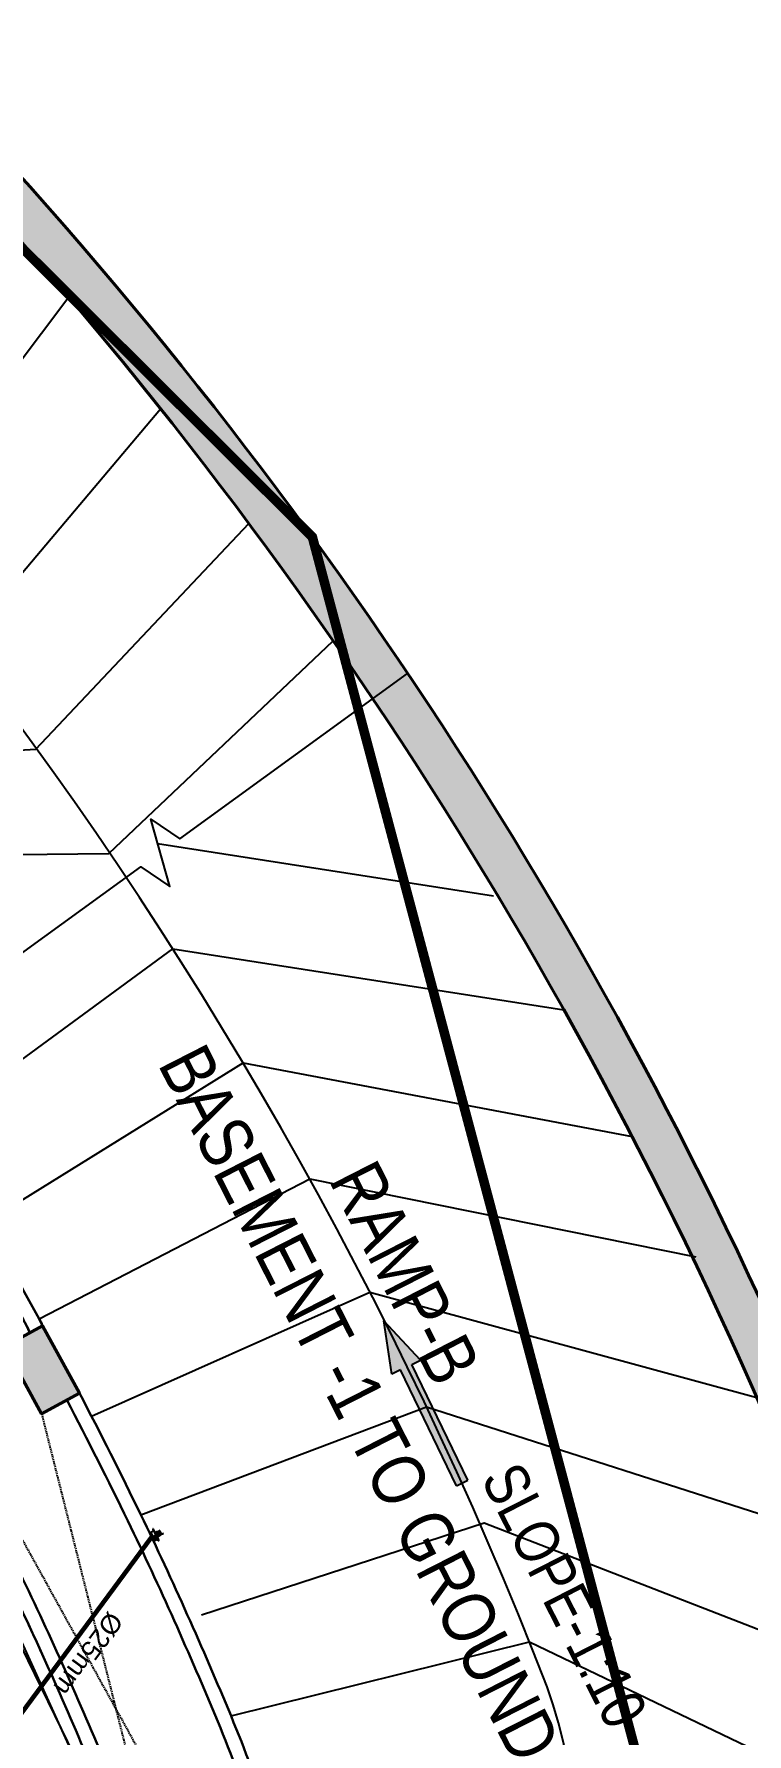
# Model space of a CAD drawing. Header units: inches. Extents: x 257070 to 799932, y -17980 to 269260.
# Drawn here: x 384402 to 391842, y 180263 to 197985 of the extents above; entities that cross this region are included whole.
import ezdxf

# ---------------------------------------------------------------- set-up
doc = ezdxf.new("R2010")
doc.units = ezdxf.units.IN
doc.header["$MEASUREMENT"] = 0
for name, pattern in [('DASHED2', [0.375, 0.25, -0.125]), ('HIDDEN', [0.375, 0.25, -0.125]), ('S_Boundary and Setback_AP$0$PHANTOM2', [1.25, 0.625, -0.125, 0.125, -0.125, 0.125, -0.125])]:
    doc.linetypes.add(name, pattern=pattern)
for name, color, linetype in [('0-AES-F-SPRINKLER', 10, 'Continuous'), ("0_AES_DUCT MARKING'", 53, 'Continuous'), ('DSP_COLUMN HATCH', 8, 'Continuous'), ('DSP_MISCELANEOUS', 252, 'Continuous'), ('DSP_R.C.C.', 1, 'Continuous'), ('DSP_RAMP', 252, 'Continuous'), ('DSP_TEXT', 6, 'Continuous'), ('S_Boundary and Setback_AP$0$A-_SITEBNDY_A-_-', 4, 'S_Boundary and Setback_AP$0$PHANTOM2')]:
    doc.layers.add(name, color=color, linetype=linetype)
for name, color, linetype, lineweight in [('0-AES-F-SPRINKLER PIPE', 10, 'Continuous', 15), ('E--CONCRETE-4', 4, 'Continuous', 40), ('E--CONCRETE-SHADE', 253, 'Continuous', 20), ('F--BRICKWALL-3', 252, 'Continuous', 30)]:
    doc.layers.add(name, color=color, linetype=linetype, lineweight=lineweight)
doc.styles.get("Standard").update_dxf_attribs({"font": 'arial.ttf'})
doc.styles.add('Text style 250', font='ARIALN.TTF', dxfattribs={"height": 500})

# ---------------------------------------------------------------- blocks, each defined once
blk = doc.blocks.new('basement1_AP$0$AR-DIR-A')
h = blk.add_hatch()
h.set_pattern_fill('ANSI31', color=8)
h.paths.add_polyline_path([(158, -458), (26, -458), (26, -1800), (-74, -1800), (92, -2335), (258, -1800), (158, -1800)])
at = {"layer": 'DSP_MISCELANEOUS', "color": 8}
for p, q in [((158, -458), (26, -458)), ((26, -458), (26, -1800)), ((158, -458), (158, -1800)), ((26, -1800), (-74, -1800)), ((-74, -1800), (92, -2335)), ((258, -1800), (92, -2335)), ((158, -1800), (258, -1800))]:
    blk.add_line(p, q, dxfattribs=at)
blk = doc.blocks.new('A$C7CDC6FDD')
at = {"layer": '0-AES-F-SPRINKLER'}
h = blk.add_hatch(dxfattribs=at)
h.set_pattern_fill('ANSI31', color=6, scale=0.196883, angle=-215.4881, style=0)
h.set_pattern_definition([(99.5118863, (172914.605, -53736.024), (1.480251699, 0.248024878), [])])
edge = h.paths.add_edge_path()
edge.add_line((54, 0), (47, -8))
edge.add_line((47, -8), (49, -10))
edge.add_line((49, -10), (55, -1))
edge.add_ellipse((52, 1), major_axis=(3.65, 0.61), ratio=1, start_angle=315, end_angle=405)
edge.add_line((54, 4), (41, 14))
edge.add_ellipse((39, 11), major_axis=(3.65, 0.61), ratio=1, start_angle=45, end_angle=135)
edge.add_line((36, 13), (33, 9))
edge.add_ellipse((32, 9), major_axis=(1.42, 0.24), ratio=1, start_angle=225, end_angle=315, ccw=False)
edge.add_line((31, 8), (31, 9))
edge.add_line((31, 9), (29, 7))
edge.add_line((29, 7), (30, 7))
edge.add_ellipse((32, 9), major_axis=(-0.56, 3.32), ratio=1, start_angle=135, end_angle=225)
edge.add_line((35, 7), (38, 12))
edge.add_ellipse((39, 11), major_axis=(-0.29, 1.75), ratio=1, start_angle=-45, end_angle=45, ccw=False)
edge.add_line((40, 12), (53, 3))
edge.add_ellipse((52, 1), major_axis=(-0.29, 1.75), ratio=1, start_angle=225, end_angle=315, ccw=False)
h = blk.add_hatch(dxfattribs=at)
h.set_pattern_fill('ANSI31', color=6, scale=0.196883, angle=-125.4881, style=0)
h.set_pattern_definition([(9.5118863, (172914.605, -53736.024), (0.248024878, -1.480251699), [])])
edge = h.paths.add_edge_path()
edge.add_line((85, 0), (84, 0))
edge.add_line((84, 0), (84, 5))
edge.add_ellipse((83, 5), major_axis=(-0.24, 1.42), ratio=1, start_angle=257, end_angle=315)
edge.add_line((83, 6), (72, 14))
edge.add_ellipse((70, 10), major_axis=(-0.71, 4.26), ratio=1, start_angle=-45, end_angle=45)
edge.add_line((66, 13), (47, -15))
edge.add_line((47, -15), (46, -14))
edge.add_line((46, -14), (65, 13))
edge.add_ellipse((70, 10), major_axis=(-0.93, 5.54), ratio=1, start_angle=-45, end_angle=45, ccw=False)
edge.add_line((73, 15), (84, 7))
edge.add_ellipse((83, 5), major_axis=(-0.45, 2.7), ratio=1, start_angle=257, end_angle=315, ccw=False)
edge.add_line((85, 5), (85, 0))
at = {"layer": '0-AES-F-SPRINKLER', "color": 6}
for p, q in [((-10, 66), (-29, 39)), ((-29, 39), (9, 12)), ((-24, 82), (-28, 80)), ((-28, 80), (-28, 79)), ((-28, 79), (28, 39)), ((32, 44), (-21, 82)), ((-15, 15), (20, -8)), ((-11, 14), (-15, 15)), ((-15, 15), (-13, 12)), ((-13, 12), (-14, 12)), ((-14, 12), (-14, 11)), ((17, -9), (-14, 11)), ((22, -5), (-13, 17)), ((-9, 17), (-13, 17)), ((-13, 17), (-11, 14)), ((16, -7), (-13, 12)), ((-13, 9), (13, -9)), ((24, -2), (-11, 20)), ((-8, 20), (-11, 20)), ((-11, 20), (-9, 17)), ((-11, 14), (18, -5)), ((26, 1), (-9, 23)), ((-6, 23), (-9, 23)), ((-9, 23), (-8, 20)), ((-9, 17), (20, -2)), ((-8, 20), (23, 1)), ((9, 12), (32, 44)), ((9, 13), (25, 4)), ((30, 82), (10, 60)), ((28, 3), (10, 15)), ((11, 16), (27, 6)), ((30, 6), (12, 17)), ((13, 19), (29, 9)), ((14, 57), (30, 79)), ((32, 9), (14, 20)), ((15, 22), (31, 12)), ((16, 23), (34, 12)), ((28, 71), (17, 55)), ((20, 29), (37, 17)), ((24, -2), (23, 1)), ((23, 1), (26, 1)), ((26, 1), (25, 4)), ((25, 4), (28, 3)), ((46, -14), (25, 1)), ((26, 36), (38, 27)), ((49, -10), (27, 6)), ((28, 3), (27, 6)), ((27, 6), (30, 6)), ((28, 71), (33, 78)), ((44, 73), (28, 71)), ((29, 46), (41, 63)), ((30, 6), (29, 9)), ((29, 9), (32, 9)), ((31, 9), (29, 7)), ((29, 7), (30, 7)), ((51, 86), (30, 82)), ((43, 35), (31, 43)), ((32, 9), (31, 12)), ((31, 12), (34, 12)), ((31, 8), (31, 9)), ((32, 20), (38, 27)), ((46, 59), (33, 42)), ((33, 31), (40, 34)), ((34, 12), (33, 13)), ((36, 13), (33, 9)), ((34, 43), (47, 34)), ((34, 2), (41, 12)), ((35, 7), (38, 12)), ((37, 17), (38, 16)), ((38, 16), (65, 54)), ((38, 27), (41, 25)), ((38, 16), (46, 18)), ((39, 95), (39, 97)), ((39, 97), (39, 97)), ((39, 97), (39, 97)), ((39, 97), (39, 97)), ((39, 97), (39, 97)), ((39, 97), (39, 97)), ((39, 97), (39, 97)), ((39, 97), (39, 97)), ((39, 97), (39, 97)), ((39, 97), (39, 97)), ((39, 97), (39, 97)), ((39, 97), (39, 97)), ((39, 97), (39, 97)), ((39, 97), (39, 97)), ((39, 97), (39, 97)), ((39, 97), (40, 97)), ((40, 97), (39, 97)), ((39, 97), (39, 97)), ((39, 97), (39, 97)), ((39, 97), (39, 97)), ((39, 97), (39, 97)), ((39, 97), (39, 97)), ((39, 97), (39, 97)), ((39, 97), (39, 97)), ((39, 97), (39, 97)), ((39, 97), (39, 97)), ((39, 97), (39, 97)), ((39, 97), (39, 97)), ((39, 97), (39, 97)), ((39, 97), (39, 97)), ((39, 97), (39, 97)), ((39, 97), (39, 97)), ((39, 94), (39, 95)), ((39, 95), (39, 95)), ((39, 95), (39, 95)), ((39, 95), (39, 95)), ((39, 95), (39, 95)), ((39, 95), (39, 95)), ((39, 95), (39, 95)), ((39, 95), (39, 95)), ((39, 95), (39, 95)), ((39, 95), (39, 95)), ((40, 94), (39, 94)), ((39, 94), (39, 94)), ((39, 94), (39, 94)), ((39, 94), (39, 94)), ((39, 94), (39, 94)), ((39, 94), (39, 94)), ((39, 94), (39, 94)), ((39, 94), (39, 94)), ((39, 94), (39, 94)), ((39, 94), (39, 94)), ((39, 94), (39, 94)), ((40, 97), (40, 97)), ((40, 97), (40, 97)), ((40, 97), (40, 97)), ((40, 97), (40, 97)), ((40, 97), (40, 97)), ((40, 97), (40, 97)), ((40, 97), (40, 97)), ((40, 97), (40, 97)), ((40, 97), (40, 97)), ((40, 97), (40, 97)), ((40, 97), (41, 97)), ((40, 96), (40, 97)), ((40, 97), (40, 97)), ((41, 96), (40, 96)), ((40, 96), (40, 96)), ((40, 96), (40, 96)), ((40, 96), (40, 96)), ((40, 96), (40, 96)), ((40, 96), (40, 96)), ((40, 96), (40, 96)), ((40, 96), (40, 96)), ((40, 96), (40, 96)), ((40, 96), (40, 96)), ((41, 94), (40, 94)), ((40, 94), (40, 94)), ((40, 94), (40, 94)), ((40, 94), (40, 94)), ((40, 94), (40, 94)), ((40, 94), (40, 94)), ((40, 94), (40, 94)), ((40, 94), (40, 94)), ((40, 94), (40, 94)), ((40, 94), (40, 94)), ((40, 12), (53, 3)), ((41, 97), (41, 97)), ((41, 97), (41, 97)), ((41, 97), (41, 97)), ((41, 97), (46, 96)), ((42, 96), (41, 96)), ((41, 96), (41, 96)), ((41, 96), (41, 96)), ((41, 96), (41, 96)), ((41, 96), (41, 96)), ((41, 96), (41, 96)), ((41, 96), (41, 96)), ((41, 96), (41, 96)), ((41, 96), (41, 96)), ((41, 93), (41, 94)), ((41, 94), (41, 94)), ((41, 94), (41, 94)), ((41, 94), (41, 94)), ((42, 93), (41, 93)), ((41, 93), (41, 93)), ((41, 93), (41, 93)), ((41, 93), (41, 93)), ((41, 93), (41, 93)), ((54, 4), (41, 14)), ((42, 95), (42, 96)), ((42, 96), (42, 96)), ((42, 96), (42, 96)), ((42, 96), (42, 96)), ((42, 96), (42, 96)), ((42, 96), (42, 96)), ((43, 95), (42, 95)), ((42, 95), (42, 95)), ((43, 93), (42, 93)), ((42, 93), (42, 93)), ((42, 93), (42, 93)), ((42, 93), (42, 93)), ((42, 93), (42, 93)), ((42, 93), (42, 93)), ((42, 93), (42, 93)), ((42, 93), (42, 93)), ((42, 28), (58, 49)), ((42, 34), (43, 35)), ((44, 95), (43, 95)), ((43, 95), (43, 95)), ((43, 95), (43, 95)), ((43, 95), (43, 95)), ((43, 95), (43, 95)), ((43, 95), (43, 95)), ((43, 95), (43, 95)), ((43, 95), (43, 95)), ((45, 93), (43, 93)), ((43, 93), (43, 93)), ((43, 93), (43, 93)), ((43, 93), (43, 93)), ((43, 93), (43, 93)), ((43, 93), (43, 93)), ((43, 93), (43, 93)), ((43, 93), (43, 93)), ((48, 94), (44, 95)), ((44, 95), (44, 95)), ((44, 95), (44, 95)), ((44, 90), (45, 92)), ((45, 90), (44, 90)), ((44, 90), (44, 90)), ((44, 90), (44, 90)), ((44, 90), (44, 90)), ((44, 90), (44, 90)), ((44, 90), (44, 90)), ((44, 90), (44, 90)), ((44, 90), (44, 90)), ((44, 90), (44, 90)), ((44, 90), (44, 90)), ((44, 90), (44, 90)), ((44, 90), (44, 90)), ((44, 90), (44, 90)), ((44, 90), (44, 90)), ((44, 90), (44, 90)), ((44, 90), (44, 90)), ((55, 65), (44, 73)), ((46, 72), (44, 70)), ((44, 70), (45, 69)), ((44, -6), (51, 4)), ((45, 92), (45, 93)), ((45, 93), (45, 93)), ((45, 93), (45, 93)), ((45, 93), (45, 93)), ((45, 93), (45, 93)), ((45, 93), (45, 93)), ((45, 93), (45, 93)), ((45, 93), (45, 93)), ((45, 93), (45, 93)), ((45, 93), (45, 93)), ((45, 93), (45, 93)), ((45, 93), (45, 93)), ((45, 93), (45, 93)), ((45, 93), (45, 93)), ((45, 93), (45, 93)), ((45, 93), (45, 93)), ((45, 93), (45, 93)), ((45, 93), (45, 93)), ((45, 93), (50, 93)), ((45, 92), (45, 92)), ((45, 92), (45, 92)), ((45, 92), (45, 92)), ((45, 92), (45, 92)), ((45, 92), (45, 92)), ((45, 92), (45, 92)), ((45, 92), (45, 92)), ((45, 92), (45, 92)), ((45, 92), (45, 92)), ((45, 92), (45, 92)), ((45, 92), (45, 92)), ((45, 92), (45, 92)), ((45, 92), (45, 92)), ((45, 92), (45, 92)), ((45, 92), (45, 92)), ((45, 92), (45, 92)), ((45, 92), (45, 92)), ((45, 92), (45, 92)), ((45, 92), (45, 92)), ((45, 92), (45, 92)), ((49, 90), (45, 92)), ((45, 89), (45, 90)), ((48, 87), (45, 89)), ((45, 89), (45, 89)), ((45, 89), (45, 89)), ((45, 76), (51, 84)), ((49, 68), (45, 71)), ((45, 69), (50, 65)), ((46, 18), (68, 55)), ((46, -14), (65, 13)), ((47, 96), (73, 77)), ((66, 13), (47, -15)), ((54, 0), (47, -8)), ((48, 91), (48, 92)), ((48, 92), (48, 92)), ((48, 92), (48, 92)), ((48, 92), (48, 92)), ((48, 92), (48, 92)), ((48, 92), (48, 92)), ((48, 92), (48, 92)), ((48, 92), (48, 92)), ((48, 92), (48, 92)), ((48, 92), (48, 92)), ((48, 92), (48, 92)), ((48, 92), (48, 92)), ((48, 92), (48, 92)), ((48, 92), (48, 92)), ((48, 92), (48, 92)), ((48, 92), (48, 92)), ((48, 92), (48, 92)), ((48, 92), (48, 92)), ((48, 92), (48, 92)), ((48, 92), (49, 92)), ((48, 91), (48, 91)), ((48, 91), (48, 91)), ((48, 91), (48, 91)), ((48, 91), (48, 91)), ((48, 91), (48, 91)), ((48, 91), (48, 91)), ((52, 89), (48, 91)), ((49, 89), (48, 87)), ((48, 87), (48, 87)), ((49, 92), (51, 92)), ((49, 89), (49, 90)), ((50, 65), (52, 64)), ((59, 87), (51, 88)), ((59, 84), (51, 86)), ((52, 89), (52, 89)), ((52, 64), (53, 66)), ((56, 88), (53, 89)), ((53, 29), (73, 15)), ((58, 49), (55, 65)), ((68, 83), (57, 91)), ((57, 88), (57, 88)), ((57, 67), (61, 73)), ((58, 49), (63, 57)), ((60, 84), (59, 84)), ((61, 86), (61, 86)), ((61, 86), (61, 86)), ((72, 75), (64, 80)), ((65, 77), (67, 79)), ((66, 69), (65, 77)), ((67, 60), (66, 66)), ((66, 59), (71, 65)), ((68, 58), (66, 59)), ((84, 0), (66, 12)), ((67, 78), (69, 80)), ((92, 91), (68, 58)), ((68, 55), (68, 58)), ((73, 77), (72, 75)), ((83, 6), (72, 14)), ((73, 15), (84, 7)), ((74, 70), (90, 92)), ((84, 0), (84, 5)), ((85, 5), (85, 0)), ((90, 92), (92, 91)), ((15, -9), (17, -9)), ((17, -9), (16, -7)), ((16, -7), (20, -8)), ((20, -8), (18, -5)), ((18, -5), (22, -5)), ((22, -5), (20, -2)), ((20, -2), (24, -2)), ((47, -15), (46, -14)), ((47, -8), (49, -10)), ((49, -10), (55, -1)), ((85, 0), (84, 0))]:
    blk.add_line(p, q, dxfattribs=at)
for centre, major_axis, start_param, end_param in [((-22, 80), (2.7, 0.45), 0.785398, 1.797689), ((-11, 11), (-0.48, 2.84), 1.570796, 2.356194), ((32, 9), (-0.56, 3.32), 2.356194, 3.926991), ((32, 9), (1.42, 0.24), 3.926991, 5.497787), ((35, 14), (2.84, 0.48), 0.785398, 3.403392), ((39, 11), (3.65, 0.61), 0.785398, 2.356194), ((40, 29), (-0.47, 2.8), 2.356194, 3.926991), ((39, 11), (-0.29, 1.75), -0.785398, 0.785398), ((41, 32), (2.37, 0.4), 0.803442, 1.867502), ((39, 64), (2.97, 0.5), 5.497794, 6.034125), ((39, 23), (2.8, 0.47), 5.497787, 7.068583), ((45, 64), (-0.63, 3.74), -0.403281, 1.321745), ((47, 74), (2.8, 0.47), 2.356194, 3.926991), ((45, 94), (-0.46, 2.75), -0.560204, -0.324923), ((45, 94), (2.14, 0.36), 0.784914, 1.034983), ((48, 58), (-0.5, 2.97), 0.24906, 0.785391), ((45, 64), (3.74, 0.63), 4.96144, 6.686466), ((48, 92), (2.69, 0.45), 0.787914, 1.247507), ((52, 92), (-0.96, 5.74), 2.377207, 2.798549), ((52, 94), (-0.96, 5.74), 2.374727, 2.798549), ((50, 91), (-0.3, 1.76), -0.775969, -0.160442), ((51, 90), (1.75, 0.29), 0.791774, 1.412986), ((53, 92), (-0.52, 3.1), 2.526084, 2.789089), ((54, 69), (-0.47, 2.8), 2.356194, 3.926991), ((52, 1), (-0.29, 1.75), 3.926991, 5.497787), ((56, 90), (1.52, 0.26), 0.785398, 2.356194), ((52, 1), (3.65, 0.61), 5.497787, 7.068583), ((57, 90), (1.75, 0.29), 4.197625, 4.773282), ((57, 88), (0.542, 0.091), 0.916881, 1.969618), ((59, 83), (-0.64, 3.8), -0.784768, -0.363877), ((58, 82), (1.86, 0.31), 0.785501, 1.132999), ((56, 79), (-0.99, 5.92), 4.155645, 5.497787), ((69, 74), (-1.39, 8.29), 1.014052, 3.151797), ((56, 79), (8.29, 1.39), 0.010205, 0.785398), ((69, 74), (5.92, 0.99), 2.584882, 5.497787), ((61, 59), (-0.48, 2.84), 3.926991, 4.712389), ((56, 79), (-1.39, 8.29), 4.155621, 4.722594), ((65, 74), (-0.47, 2.8), -0.113999, 0.093951), ((70, 10), (-0.93, 5.54), -0.785398, 0.785398), ((70, 10), (-0.71, 4.26), -0.785398, 0.785398), ((67, 82), (-0.26, 1.52), 3.926991, 5.497787), ((69, 74), (8.29, 1.39), 4.722594, 5.497787), ((83, 5), (-0.24, 1.42), 4.485496, 5.497787), ((83, 5), (-0.45, 2.7), 4.485496, 5.497787), ((14, -7), (2.84, 0.48), 3.926991, 4.712389)]:
    blk.add_ellipse(centre, major_axis=major_axis, ratio=1, start_param=start_param, end_param=end_param, dxfattribs=at)
at = {"layer": '0-AES-F-SPRINKLER', "color": 6, "extrusion": (0, 0, -1)}
for centre, major_axis, start_param, end_param in [((36, 77), (2.84, 0.48), 3.926991, 4.712389), ((49, 85), (2.8, 0.47), -0.113999, 0.785398)]:
    blk.add_ellipse(centre, major_axis=major_axis, ratio=1, start_param=start_param, end_param=end_param, dxfattribs=at)

msp = doc.modelspace()

# ---------------------------------------------------------------- hatches: boundary and pattern name
at = {"layer": 'DSP_COLUMN HATCH', "ltscale": 3.5}
h = msp.add_hatch(color=8, dxfattribs=at)
h.paths.add_polyline_path([(365722.2, -53.8), (366489.1, 28236.6), (398382.7, 27372), (398078, 16131.2), (422688.6, 15464), (424374.5, 77657.1), (363312.5, 79312.4, -0.217857), (379658.1, 140443.8, 0.0248652), (381874.1, 143466.9, 0.0677243), (386435.5, 152972.3, 0.0584537), (387935.8, 160119.4, -0.0351298), (388382, 166730.6, -0.0975994), (389786, 170013.7, -0.0225225), (391669.6, 172621.5, 0.2538416), (393169.6, 181983.6, 0.1875484), (370106.1, 207237.2), (370663.7, 210916.7), (290410.6, 215642.7), (285983.7, 161207.5), (285186.3, 161272.3), (282579.6, 129219.4), (284719.3, 124703.3), (284181.7, 118092.8), (281340.4, 113981.8), (280116.2, 98928.1), (280913.6, 98863.3), (273089.7, 2658.2)])
h.paths.add_polyline_path([(281398.6, 99275.3), (280601.2, 99340.2), (281779.2, 113825.1), (284620.4, 117936.2), (285177.6, 124787), (283037.9, 129303.1), (285598.3, 160787.3), (286395.7, 160722.5), (290823.4, 215167.6), (370144.9, 210496.5), (369611.7, 206978.6, -0.189327), (392747.4, 181827.8, -0.2535576), (391315, 172898.6, 0.0224715), (389411.9, 170263.9, 0.0979176), (387938.4, 166808.2, 0.0351034), (387485.7, 160139.2, -0.0583058), (386008, 153113, -0.0677412), (381498.4, 143714.5, -0.0248531), (379309.9, 140729, 0.218943), (362922.8, 78922.8), (423963.9, 77268.1), (422299.6, 15874.7), (398488.7, 16520.2), (398793.4, 27761), (366100.1, 28647.3), (365334.5, 407.7), (273576.7, 3094.1)], flags=16)
at = {"layer": 'E--CONCRETE-SHADE', "ltscale": 3.5}
h = msp.add_hatch(color=8, dxfattribs=at)
h.dxf.hatch_style = 1
h.paths.add_polyline_path([(366171.4, 165624.7), (364971.5, 165639.8), (364956.3, 164439.9), (366156.2, 164424.8)])
h.paths.add_polyline_path([(377499.6, 164281.2), (377514.7, 165481.1), (376314.8, 165496.3), (376299.7, 164296.4)])
h.paths.add_polyline_path([(376179.3, 173571.8), (375802.8, 174711.2), (374663.4, 174334.7), (375039.9, 173195.3)])
h.paths.add_polyline_path([(380643, 175915.7), (380784.1, 175488.4), (381543.8, 175739.4), (381402.6, 176166.7)])
h.paths.add_polyline_path([(386038.1, 177503), (386610.1, 177322), (386851.5, 178084.7), (386279.4, 178265.7)])
h.paths.add_polyline_path([(383027.9, 178941.3), (382789.1, 179322.7), (382111.1, 178898.2), (382349.8, 178516.8)])
h.paths.add_polyline_path([(384482, 183601), (384876.6, 183817.4), (384491.8, 184518.8), (384097.3, 184302.3)])
h.paths.add_polyline_path([(379419.4, 191718.3), (379080.2, 191422.5), (379605.9, 190819.5), (379945.1, 191115.2)])
h.paths.add_polyline_path([(377247.1, 187124.8), (377523, 186769.3), (378155, 187259.8), (377879.1, 187615.3)])
h.paths.add_polyline_path([(365983.5, 187772.5), (365001.5, 188462.3), (364311.7, 187480.4), (365293.6, 186790.6)])

# ---------------------------------------------------------------- linework, layer by layer
at = {"color": 8, "linetype": 'Continuous', "ltscale": 2, "elevation": 0}
msp.add_lwpolyline([(381860.8, 186654.3), (385517.5, 189302.3), (385820.1, 189097.5), (385619.8, 189800.4), (385922.4, 189595.6), (388300.3, 191317.5)], dxfattribs=at)
at = {"layer": '0-AES-F-SPRINKLER', "color": 7, "const_width": 100, "elevation": 0}
msp.add_lwpolyline([(370096.7, 207259.6), (363236.5, 201817), (359449.1, 196200.1), (352039.6, 182374.4), (347553.5, 174504), (344762, 167229.2), (346955.5, 165763.5), (339920, 152557.2), (360337.5, 149227.9), (382659.8, 145585.9), (383066.2, 145437.7), (387520.1, 157203.6), (388372.8, 166752.9), (392381.6, 173694.5), (387307.1, 192740.3), (379435.8, 200574.2), (375023.6, 204438.1)], close=True, dxfattribs=at)
at = {"layer": '0-AES-F-SPRINKLER PIPE', "ltscale": 1000, "elevation": 0}
for points in [[(385640.8, 182307.8), (384166, 180311.6, -0.4142136), (384109.4, 180303.1), (381949.5, 181898.9)], [(385638.4, 182309.6), (384163.6, 180313.4, -0.4142136), (384111.2, 180305.5), (381951.3, 181901.3)], [(385628.4, 182317), (384153.5, 180320.8, -0.4142136), (384118.6, 180315.6), (381958.7, 181911.3)], [(385618.3, 182324.4), (384143.5, 180328.2, -0.4142136), (384126, 180325.6), (381966.2, 181921.4)], [(385615.9, 182326.2), (384141.1, 180330, -0.4142136), (384127.8, 180328), (381968, 181923.8)]]:
    msp.add_lwpolyline(points, format="xyb", dxfattribs=at)
at = {"layer": "0_AES_DUCT MARKING'", "color": 8, "ltscale": 1000, "elevation": 0}
for points in [[(382871.4, 145550.2), (359207.8, 149542.2), (352014.4, 150789), (335057, 154640.4), (340402.1, 212269.8), (370135.7, 210518.8), (369602.5, 207000.9), (374671.8, 204130.4), (370214.5, 197493.2), (375636.2, 193382.1), (378257.7, 190692.1), (382265.2, 185269.9), (385374.4, 178905.6), (385114.3, 177722.2), (385164.3, 177118), (385637.4, 176816.9), (385815.7, 176697.7), (383681.6, 173505), (389309.4, 170146.8), (388243.4, 167865), (387643, 164257.8), (387476.5, 160161.5), (386508.8, 156163.9), (382676.6, 145662.8)], [(376315.1, 136891.3), (379811.1, 141393.9), (382671.2, 145203.9), (385273.1, 151085.3), (386640.5, 155308.9), (387476.5, 160161.5), (387643, 164257.8), (387989.9, 167099.4), (388496.8, 168630.5), (389218.5, 170005.7), (383681.6, 173505), (385871.2, 176780.8), (385432.1, 176917.2), (385157.8, 177253), (385132.3, 177789.6), (385399.8, 178756.1), (382393.1, 185348.3), (379188.8, 189597.3), (376038.8, 193001), (371362.7, 196834.9), (370214.5, 197493.2), (371079.4, 198843.6), (374671.8, 204130.4)]]:
    msp.add_lwpolyline(points, dxfattribs=at)
at = {"layer": 'DSP_MISCELANEOUS', "color": 8, "linetype": 'DASHED2', "ltscale": 50}
for p, q in [((384482, 183601, 0), (385699.6, 178765.2, 0)), ((383959.1, 182871.1, 0), (386562.5, 178165.7, 0))]:
    msp.add_line(p, q, dxfattribs=at)
at = {"layer": 'DSP_R.C.C.', "color": 8, "ltscale": 100, "elevation": 0}
msp.add_lwpolyline([(389218.6, 170005.7, -0.0086633), (389402.7, 170286.2, -0.0224715), (391305.7, 172920.9, 0.2535576), (392738.2, 181850.1, 0.1494281), (375850.8, 203336.2, 0.1494281)], format="xyb", dxfattribs=at)
at = {"layer": 'DSP_RAMP', "color": 8, "ltscale": 100, "elevation": 0}
msp.add_lwpolyline([(389218.6, 170005.7, -0.0086633), (389402.7, 170286.2, -0.0224715), (391305.7, 172920.9, 0.2535576), (392738.2, 181850.1, 0.1494281), (375850.8, 203336.2, 0.1494281)], format="xyb", dxfattribs=at)
at = {"layer": 'DSP_RAMP', "color": 8, "ltscale": 750, "elevation": 0}
msp.add_lwpolyline([(386534.6, 171701.9, -0.0080915), (386762.6, 172050.1, -0.0221351), (388801.7, 174873.1, 0.2507394), (389757.6, 180754.7, 0.1491062), (374037.1, 200730.2, 0.1491062)], format="xyb", dxfattribs=at)
at = {"layer": 'DSP_RAMP', "color": 8, "ltscale": 0.1, "elevation": 0}
for points in [[(379114.4, 192057.2), (382798.3, 192635.6), (384764.6, 195243.5)], [(379873.4, 191193.1), (383625.6, 191595), (385723.3, 194078.1)], [(380607.5, 190307.8), (384420.7, 190529.7), (386643.8, 192882.3)], [(381316.1, 189401.9), (385182.6, 189440.5), (387525.2, 191657.5)], [(385691.8, 189547.7), (389196.9, 189001.8)], [(383283.2, 186568.4), (385849.9, 188448.9), (389930.6, 187813.4)], [(383884.3, 185587.9), (386583.6, 187260.4), (390642.5, 186493.1)], [(384457.2, 184590.7), (387278.9, 186049.1), (391308.1, 185236.5)], [(385001.4, 183577.5), (387908.2, 184868.3), (391944.8, 183770.8)], [(385516.6, 182549.3), (388498, 183674.9), (392529.4, 182379.6)], [(386151.7, 181506.8), (389100.2, 182462.6), (393005.1, 180949.3)], [(386458.2, 180450.9), (389572.6, 181222.6), (393243.8, 179460.8)]]:
    msp.add_lwpolyline(points, dxfattribs=at)
at = {"layer": 'DSP_RAMP', "color": 8, "ltscale": 2, "elevation": 0}
msp.add_lwpolyline([(384879.2, 183812.3, 0, 0, -0.0076243), (385516.6, 182549.2, 0, 0, -0.0080393), (386002.3, 181506.8, 0, 0, -0.0061979), (386458.2, 180450.9, 0, 0, -0.0223353), (386852.5, 179372.3, 0, 0, -0.1386062), (386887.2, 178229.1, 0, 0, 0.0013027), (386851.5, 178084.7, 0, 0, 0), (386610.1, 177322, 0.5, 0.5, 0), (386510.2, 177149.4, 0.5, 0.5, 0), (385830.1, 176223.1, 0.5, 0.5, 0), (385145.3, 175299.1, 0.5, 0.5, 0), (384485.8, 174357, 0.5, 0.5, 0), (383850.7, 173398.2, 0.5, 0.5, 0)], format="xyseb", dxfattribs=at)
at = {"layer": 'DSP_RAMP', "color": 8, "linetype": 'HIDDEN', "ltscale": 750, "elevation": 0}
msp.add_lwpolyline([(383844.4, 182434.4, -0.0034971), (384122.3, 181872.1, -0.0080393), (384587, 180874.8, -0.0061979), (385027.6, 179854.2, -0.0223353), (385374.4, 178905.6, -0.1386062), (385383.5, 178605.2, 0.0008683), (385358.3, 178503.8), (385222.9, 178075.6)], format="xyb", dxfattribs=at)
at = {"layer": 'E--CONCRETE-4', "color": 8, "ltscale": 10}
for p, q in [((384491.8, 184518.8, 0), (384097.3, 184302.3, 0)), ((384876.6, 183817.4, 0), (384491.8, 184518.8, 0)), ((384097.3, 184302.3, 0), (384482, 183601, 0)), ((384482, 183601, 0), (384876.6, 183817.4, 0))]:
    msp.add_line(p, q, dxfattribs=at)
at = {"layer": 'E--CONCRETE-4', "color": 8, "ltscale": 100, "elevation": 0}
for points in [[(363303.3, 79334.7, -0.217857), (379648.8, 140466.1, 0.0248652), (381864.9, 143489.2, 0.0677243), (386426.2, 152994.6, 0.0584537), (387926.6, 160141.7, -0.0351298), (388372.8, 166752.9, -0.0975994), (389776.8, 170036, -0.0225225), (391660.3, 172643.9, 0.2538416), (393160.4, 182005.9, 0.1875484), (370096.8, 207259.5), (370654.5, 210939), (290401.4, 215665), (285974.4, 161229.8), (285177.1, 161294.6), (282570.4, 129241.7)], [(362913.5, 78945.2, -0.2189429), (379300.7, 140751.3, 0.0248531), (381489.2, 143736.8, 0.0677412), (385998.8, 153135.3, 0.0583058), (387476.5, 160161.5, -0.0351034), (387929.2, 166830.5, -0.0979176), (389402.7, 170286.2, -0.0224715), (391305.7, 172920.9, 0.2535576), (392738.2, 181850.1, 0.189327), (369602.5, 207000.9), (370135.7, 210518.8), (290814.2, 215189.9), (286386.5, 160744.8), (285589.1, 160809.6), (283028.7, 129325.4)]]:
    msp.add_lwpolyline(points, format="xyb", dxfattribs=at)
at = {"layer": 'F--BRICKWALL-3', "color": 8, "ltscale": 2, "elevation": 0}
for points in [[(385027.6, 179854.2, 0.0061979), (384587, 180874.8, 0.0080393), (384122.3, 181872.1, 0.0034971), (383844.4, 182434.4, 0.0040765), (383510.5, 183084.9), (383124, 183789.5, -0.0200765), (383079.3, 183879.3, 0.0078434), (382553, 184793.9, 0.0060649), (381971.6, 185742.4, 0.0081723), (381370.6, 186663, 0.0060649), (380736.2, 187576.8, 0.0081723), (380083.7, 188461.7, 0.0106232), (378869.3, 189985.4), (378257.5, 190692.3, 0.0014382), (377965.5, 191016.7, 0.0066675), (377210.3, 191828.5, 0.0075697), (376436.3, 192614.5, 0.0066675), (375636.2, 193382.1, 0.0075697), (374818.6, 194122.8, 0.0066675), (373976.1, 194843.5, 0.0119336), (372613.6, 195924.1), (371978.3, 196395.6, 0.0078421), (371362.7, 196834.9, 0.0416442), (363644.5, 200953.8, -0.9613228)], [(385027.6, 179854.2, 0.0061979), (384587, 180874.8, 0.0080393), (384122.3, 181872.1, 0.0034971), (383844.4, 182434.4, 0.0040765), (383510.5, 183084.9), (383124, 183789.5, -0.0200765), (383079.3, 183879.3, 0.0078434), (382553, 184793.9, 0.0060649), (381971.6, 185742.4, 0.0081723), (381370.6, 186663, 0.0060649), (380736.2, 187576.8, 0.0081723), (380083.7, 188461.7, 0.0106232), (378869.3, 189985.4), (378257.5, 190692.3, 0.0014382), (377965.5, 191016.7, 0.0066675), (377210.3, 191828.5, 0.0075697), (376436.3, 192614.5, 0.0066675), (375636.2, 193382.1, 0.0075697), (374818.6, 194122.8, 0.0066675), (373976.1, 194843.5, 0.0119336), (372613.6, 195924.1), (371978.3, 196395.6, 0.0078421), (371362.7, 196834.9, 0.0416442), (363644.5, 200953.8)], [(363706.8, 201090.3, -0.04164), (371446, 196959.6, -0.0078682), (372067.5, 196516.2), (372703.5, 196044.2, -0.0119377), (374072.1, 194958.8, -0.0066675), (374917.7, 194235.5, -0.0075697), (375738.5, 193491.7, -0.0066675), (376541.6, 192721.4, -0.0075697), (377318.8, 191932.1, -0.0066675), (378076.6, 191117.4, -0.0014423), (378370.1, 190791.4), (378983.6, 190082.5, -0.010631), (380203, 188552.7, -0.0081723), (380858.3, 187663.9, -0.0060649), (381494.9, 186747, -0.0081723), (382098.6, 185822.3, -0.0060649), (382681.9, 184870.8, -0.0078921), (383213.6, 183946.3, 0.0214777), (383255.5, 183861.6), (383642.7, 183155.8, -0.0040845), (383978.4, 182501.9, -0.0034971), (384257.3, 181937.7, -0.0080393), (384724, 180936, -0.0061979), (385166.1, 179911.9, -0.0223353)]]:
    msp.add_lwpolyline(points, format="xyb", dxfattribs=at)
for points in [[(381998.6, 188476.2, 0.0081632), (381316.1, 189401.9, 0.0115901), (379945.1, 191115.2), (379832, 191016.6, -0.011575), (381196.8, 189310.9, -0.0081632), (381876.4, 188389.2, -0.006074), (382530.2, 187447.4, -0.0081777), (383156.4, 186488.3, -0.0142119), (384323.9, 184521.6), (384360.1, 184446.5), (384491.8, 184518.8), (384457.1, 184590.6, 0.0142382), (383283.2, 186568.5), (383283.2, 186568.5, 0.0081762), (382654.5, 187531.5, 0.006074)], [(383884.3, 185587.9, 0.0019498), (383693.6, 185904.7), (383557.7, 185839.6, -0.0020286), (383755.4, 185511, -0.0081723), (384325.9, 184518.1, -0.0313755), (384356.1, 184454.2), (384360.3, 184446.6), (384491.8, 184518.8), (384491.8, 184518.8, 0.02797), (384457.1, 184590.6, 0.0081723)], [(386002.3, 181506.8, 0.0080393), (385516.6, 182549.2, 0.0076554), (384876.6, 183817.4), (384745, 183745.2, -0.0076399), (385381.7, 182483.7, -0.0080393), (385865.4, 181445.6, -0.0061979), (386319.7, 180393.1, -0.0223353), (386709.4, 179327.2, -0.1386062), (386741.7, 178265.5, 0.0012592), (386707, 178125.2), (386851.5, 178084.7, -0.0013027), (386887.2, 178229.1, 0.1386062), (386852.5, 179372.3, 0.0223353), (386458.2, 180450.9, 0.0061979)], [(386002.3, 181506.8, 0.0080393), (385516.6, 182549.2, 0.0076554), (384876.6, 183817.4), (384745, 183745.2, -0.0076399), (385381.7, 182483.7, -0.0080393), (385865.4, 181445.6, -0.0061979), (386319.7, 180393.1, -0.0223353), (386709.4, 179327.2, -0.1386062), (386741.7, 178265.5, 0.0012592), (386707, 178125.2), (386851.5, 178084.7, -0.0013027), (386887.2, 178229.1, 0.1386062), (386852.5, 179372.3, 0.0223353), (386458.2, 180450.9, 0.0061979)]]:
    msp.add_lwpolyline(points, format="xyb", close=True, dxfattribs=at)
at = {"layer": 'S_Boundary and Setback_AP$0$A-_SITEBNDY_A-_-', "color": 8, "ltscale": 5}
msp.add_arc((349118.8, 164933.8, 0), 47239.3, 21.66673, 63.63563, dxfattribs=at)
msp.add_arc((349118.8, 164933.8, 0), 47239.3, 21.66673, 63.63563, dxfattribs=at)

# ---------------------------------------------------------------- block references
at = {"layer": '0-AES-F-SPRINKLER PIPE', "ltscale": 1000, "rotation": 331.1906332100262}
msp.add_blockref('A$C7CDC6FDD', (385628.4, 182317, 0), dxfattribs=at)
at = {"layer": 'DSP_MISCELANEOUS', "color": 8, "rotation": 205.8287729199055}
msp.add_blockref('basement1_AP$0$AR-DIR-A', (389152.7, 182507, 0), dxfattribs=at)

# ---------------------------------------------------------------- texts
at = {"layer": '0-AES-F-SPRINKLER PIPE', "color": 7, "linetype": 'Continuous', "lineweight": -3, "ltscale": 0.9, "insert": (385051.3, 181036.2, 0), "char_height": 200, "width": 685.774, "attachment_point": 2, "rotation": 233.54183}
msp.add_mtext('%%C25mm', dxfattribs=at)
at = {"layer": 'DSP_TEXT', "color": 8, "linetype": 'DASHED2', "style": 'Text style 250'}
for s, height, p in [('BASEMENT -1 TO GROUND', 550, (385688.6, 187247.9, 0)), ('RAMP-B ', 550, (387473.1, 186036.3, 0)), ('SLOPE-1:10', 461.54, (389059.4, 182924.5, 0))]:
    msp.add_text(s, height=height, rotation=297.01132, dxfattribs=at).set_placement(p)

doc.saveas('drawing.dxf')
